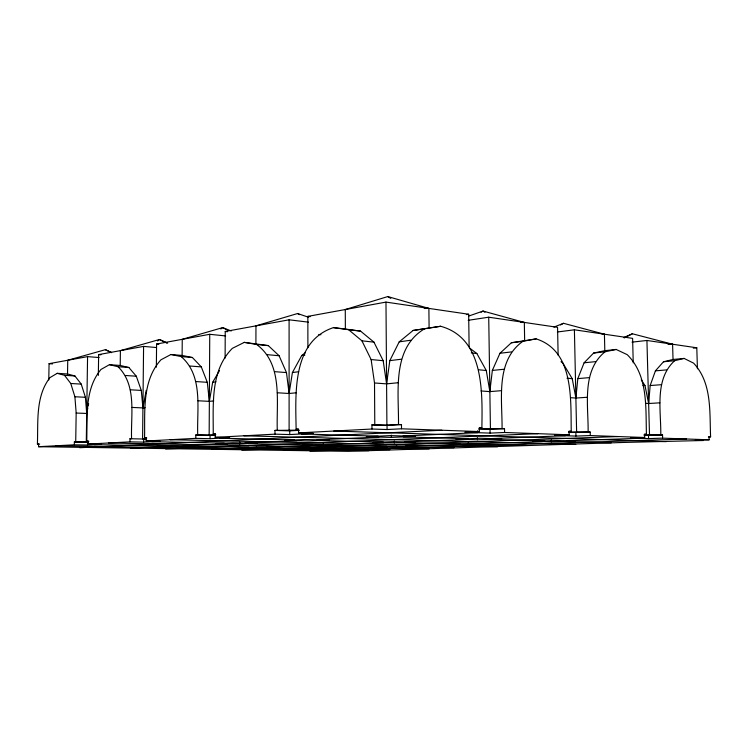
<?xml version="1.0" encoding="UTF-8"?>
<svg xmlns="http://www.w3.org/2000/svg" width="748" height="748" viewBox="0 0 748 748"><rect width="100%" height="100%" fill="white"/><g stroke="black" fill="none" stroke-linecap="round" stroke-linejoin="round"><path stroke-width="1.12" d="M296.358 392.775L289.102 393.495L286.475 372.579L279.098 355.739L268.298 345.613L244.306 342.369L232.31 348.372C210.001 370.877 213.432 404.958 213.227 433.952L215.209 433.84L215.19 437.328L274.974 434.158L274.974 430.409L298.471 430.119M277.274 430.278C276.311 401.62 283.183 364.164 256.639 344.463L244.306 342.369M255.91 343.519L255.956 325.857L297.582 313.534L308.419 317.199M225.111 358.114L225.232 331.476L289.093 319.807L308.428 322.145M239.725 443.985L256.929 443.237L232.796 442.751L215.77 443.517L239.725 443.985L239.734 442.068M213.76 400.919L209.356 401.358L207.299 382.312L201.296 366.894L192.404 357.525L182.119 355.459L170.927 354.505L160.913 359.825C141.793 380.994 145.084 411.559 144.56 437.898L146.215 437.804L146.178 440.993L195.798 438.356L195.826 434.953L209.16 435.14L209.749 334.3L225.644 335.936M195.798 438.356L210.057 438.693L210.076 435.317L215.433 435.018M182.119 355.459L182.25 339.33L222.661 327.624L231.263 330.971M197.724 434.84C196.771 408.866 203.475 375.805 181.138 356.581L170.927 354.505M156.36 347.53L143.588 346.399L142.588 438.88L145.823 438.702M145.075 407.697L142.924 407.912L141.288 390.419L136.314 376.216L128.871 367.502L120.213 365.473L109.442 364.678L100.971 369.456C84.393 389.399 87.469 417.075 86.74 441.217L88.152 441.133L88.105 444.078L129.946 441.853L143.672 442.124L143.709 439.029L146.019 438.898M156.36 367.203L156.584 344.024L209.749 334.3M120.213 365.473L120.4 350.634L159.436 339.517L167.655 343.126M129.946 441.853L129.984 438.73L131.573 438.637C130.704 414.841 137.043 385.314 118.044 366.716L109.442 364.678M98.343 375.403L98.633 354.608L143.588 346.399M57.194 373.327L64.524 375.309L70.77 383.49L74.894 396.758L76.174 413.046L86.712 413.448L85.412 397.281L81.233 384.107L74.922 375.973L67.526 374L57.194 373.327L49.92 377.647C35.399 396.487 38.242 421.76 37.4 444.05L38.606 443.975L38.559 446.706L74.323 444.808L74.37 441.928L88.488 441.918M75.716 441.844L76.174 413.046M86.282 442.049L87.572 356.628L99.091 357.535M74.323 444.808L87.497 445.023L87.535 442.171L74.37 441.928M48.779 379.975L49.069 363.668L87.572 356.628M67.526 374L67.75 360.256L105.375 349.681L111.611 352.514M710.6 436.832L709.029 436.776L709.132 439.805L662.625 438.141L662.541 434.934L660.783 434.869C661.139 410.343 654.238 379.498 674.612 360.714L684.111 358.423L693.602 363.145C712.133 382.836 709.534 411.896 710.6 436.832L708.393 436.907M684.111 358.423L673.032 359.479L663.495 361.761L655.416 370.868L650.162 385.547L648.647 403.518L645.599 403.284M646.44 434.298L644.617 434.223L644.701 437.496L590.275 435.551L590.2 432.073L588.124 431.989C588.48 405.36 581.364 371.101 604.992 351.812L616.137 349.447L627.207 354.655C648.292 375.374 645.589 407.239 646.44 434.298L644.178 434.382M616.137 349.447L604.814 350.681L593.631 353.037L584.104 362.789L577.811 378.628L575.885 398.067L570.649 397.674M571.238 431.325L569.088 431.241L569.163 434.794L504.591 432.484L504.526 428.688L502.067 428.585C502.329 399.395 495.223 360.985 522.889 341.312L536.148 338.881C574.127 350.962 570.63 399.656 571.238 431.325L568.929 431.418M536.148 338.881L511.38 342.752L499.963 353.262L492.343 370.438L489.856 391.615L480.992 390.952M481.88 427.791L479.3 427.688L479.356 431.577L401.517 428.791L401.48 424.612L398.488 424.49C398.908 392.083 391.522 348.531 424.612 328.746L440.628 326.268C484.087 338.133 482.413 391.999 481.88 427.791L479.552 427.903M440.628 326.268L413.092 330.466L399.217 341.845L389.82 360.63L386.594 383.874L374.514 382.967L371.12 359.554L361.92 340.817L348.596 329.7L333.43 327.624C291.785 341.378 295.582 394.196 296.124 429.193L298.293 429.259M305.418 352.71L301.762 355.487L292.421 372.523L289.102 393.495L277.302 392.765M219.547 370.569L212.684 382.256L209.356 401.358L197.949 400.769M146.206 390.372L142.924 407.912L131.938 407.426M86.712 413.448L87.787 408.053M88.217 405.884L88.647 403.724M157.641 340.966L159.436 339.517L166.767 343.014M220.847 329.008L222.661 327.624L227.775 330.233M481.058 312.243L483.049 311.056L524.329 322.435L524.647 340.331M560.476 324.959L563.525 323.304L604.421 334.216L604.814 350.681M624.187 337.946L632.406 333.776L672.592 344.23L673.032 359.479M623.869 337.516L632.406 333.776M553.903 327.082L563.525 323.304M469.099 315.927L483.049 311.056L484.966 312.299M429.1 327.998L428.885 308.41L387.791 296.563L345.277 309.541L345.37 329.045L360.583 331.121L373.944 342.145L383.182 360.695L386.594 383.874L398.132 382.733M307.896 347.633L307.849 316.376L385.977 302.099L468.669 314.254L469.118 346.932M466.387 314.609L468.669 314.254M468.183 320.312L488.725 317.199L557.559 327.325L558.13 355.113M413.092 330.466L424.612 328.746M301.762 355.487L304.875 355.057M399.217 341.845L410.736 340.237M557.4 331.99L574.399 329.793L632.602 338.358L633.238 362.827M511.38 342.752L522.889 341.312M212.684 382.256L215.985 381.854M292.421 372.523L298.639 371.756M389.82 360.63L401.339 359.218M499.963 353.262L511.51 351.915M632.023 342.145L646.927 340.462L696.79 347.792L697.435 368.783M593.631 353.037L604.992 351.812M693.303 348.147L696.79 347.792M492.343 370.438L503.909 369.269M584.104 362.789L595.501 361.649M663.495 361.761L674.612 360.714M655.416 370.868L666.58 369.895M577.811 378.628L589.246 377.628M501.45 390.662L489.856 391.615L486.275 370.503L476.85 353.524L469.613 348.082M650.162 385.547L661.372 384.696M587.339 397.253L575.885 398.067L572.229 378.675L562.805 363.023L561 361.752M659.876 402.826L648.647 403.518L644.991 385.603L641.26 379.788M296.124 429.193L298.536 429.053L298.546 432.905L313.403 433.344L289.719 434.569L274.974 434.158M298.546 432.905L371.962 429.015L371.943 424.836L386.903 425.144L398.488 424.49M209.16 435.14L215.779 434.766M274.974 430.409L289.719 430.867L299.275 430.324M371.943 424.836L387.043 425.416L401.48 424.612M87.497 445.023L101.419 444.303L88.105 444.078M143.672 442.124L160.044 441.273L146.178 440.993M210.057 438.693L229.589 437.683L215.19 437.328M371.962 429.015L387.071 429.539L401.517 428.791M79.727 447.715L441.844 430.231M480.44 428.754L502.067 428.585M478.701 428.931L490.034 429.371L504.526 428.688M479.356 431.577L464.845 432.232L490.09 433.111L504.591 432.484M130.423 448.08L168.758 446.378M183.466 445.724L227.859 443.76M244.979 442.994L296.984 440.694M317.171 439.796L378.927 437.056M403.079 435.981L477.617 432.681L477.598 430.783M391.335 437.402L415.523 436.355L390.363 435.607L366.258 436.701L391.335 437.402L391.316 435.13M165.598 448.978L537.934 433.672M569.293 432.176L588.124 431.989M568.891 432.391L590.2 432.073M569.163 434.794L554.764 435.355L575.941 436.093L590.275 435.551M211.562 449.286L251.618 447.753M266.914 447.173L312.888 445.406M330.523 444.733L383.808 442.685M404.369 441.9L466.864 439.506M491.146 438.571L565.469 435.729M323.248 445.612L340.929 444.938L319.929 444.518L302.342 445.2L323.248 445.612L323.239 443.816M394.327 442.928L414.906 442.152L393.626 441.638L373.093 442.442L394.327 442.928L394.308 441.002M477.439 439.796L501.702 438.889L480.356 438.263L456.084 439.207L477.439 439.796L477.411 437.702M644.421 435.074L660.783 434.869M644.037 435.271L662.541 434.934M241.81 450.09L618.306 436.551M644.701 437.496L630.573 437.982L648.581 438.609L662.625 438.141M283.754 450.371L324.903 448.978M340.564 448.445L387.417 446.855M405.313 446.247L459.122 444.424M479.786 443.723L542.225 441.61M566.339 440.787L639.671 438.3M333.926 449.127L349.615 448.604L315.75 448.819L333.926 449.127L333.917 447.547M396.543 447.033L414.457 446.434L396.019 446.06L378.142 446.678L396.543 447.033L396.524 445.35M468.295 444.63L488.949 443.947L470.445 443.499L449.791 444.209L468.295 444.63L468.267 442.825M551.341 441.862L575.418 441.058L557.073 440.516L532.931 441.348L551.341 441.862L551.304 439.908M309.906 451.091L686.524 439.001M709.132 439.805L695.341 440.235L703.167 440.507L623.252 442.461L348.39 451.334L38.559 446.706M424.247 308.466L428.885 308.41M520.842 322.481L524.329 322.435M602.103 334.244L604.421 334.216M667.973 344.286L672.592 344.23M94.388 444.667L164.279 445.855M187.608 446.247L248.85 447.285M269.383 447.641L323.491 448.557M341.705 448.865L389.858 449.679M37.4 444.05L39.672 444.088M55.941 445.78L368.829 450.707M108.395 442.994L429.109 448.875M151.769 441.703L224.194 443.143M248.243 443.62L311.046 444.864M332.009 445.275L386.997 446.369M405.416 446.734L453.961 447.697M86.74 441.217L88.872 441.255M129.984 438.73L143.709 439.029M170.179 439.721L497.504 446.78M219.706 438.188L294.506 439.955M319.172 440.535L383.247 442.049M404.509 442.545L460.02 443.854M478.524 444.293L527.069 445.434M144.56 437.898L146.776 437.945M195.826 434.953L210.076 435.317M213.227 433.952L215.536 434.018M244.007 435.804L575.764 444.396M301.407 433.971L378.161 436.159M403.275 436.879L468.08 438.739M489.435 439.347L544.871 440.937M563.253 441.46L611.219 442.835M333.795 431.035L666.197 441.638M74.894 396.758L85.412 397.281M130.339 389.792L141.288 390.419M70.77 383.49L81.233 384.107M64.524 375.309L74.922 375.973M125.412 375.487L136.314 376.216M195.92 381.555L207.299 382.312M49.069 363.668L52.528 363.911M118.044 366.716L128.871 367.502M189.964 366.024L201.296 366.894M274.703 371.663L286.475 372.579M98.633 354.608L100.961 354.795M181.138 356.581L192.404 357.525M156.584 344.024L158.857 344.23M267.373 354.674L279.098 355.739M371.12 359.554L383.182 360.695M478.524 369.764L486.275 370.503M567.003 378.179L572.229 378.675M642.953 385.407L644.991 385.603M256.639 344.463L268.298 345.613M225.232 331.476L227.523 331.719M361.92 340.817L373.944 342.145M471.324 352.906L476.85 353.524M318.77 334.487L320.929 334.73M333.43 327.624L345.37 329.045M348.596 329.7L360.583 331.121M307.849 316.376L310.139 316.666M105.375 349.681L111.433 352.663M297.582 313.534L299.583 314.637M387.791 296.563L390.774 298.377M646.927 340.462L649.516 435.271M648.497 435.439L648.581 438.609M574.399 329.793L576.633 432.466M575.866 432.653L575.941 436.093M488.725 317.199L490.436 429.137M490.034 429.371L490.09 433.111M387.043 425.416L387.071 429.539M385.977 302.099L386.903 425.144M374.514 382.967L374.785 424.677M289.719 430.867L289.719 434.569M289.093 319.807L289.111 430.642M171.647 445.518L157.043 446.182L180.277 446.565L195.078 445.93L171.647 445.518M304.67 439.497L284.567 440.404L309.158 440.974L329.419 440.095L304.67 439.497M256.536 446.986L241.305 447.584L261.772 447.921L277.134 447.341L256.536 446.986"/></g></svg>
